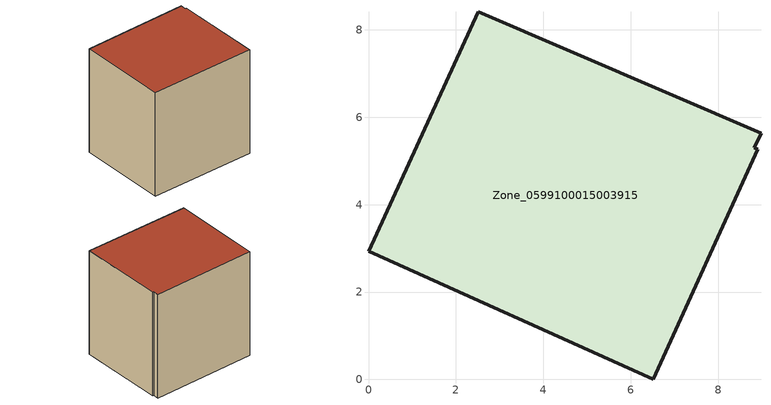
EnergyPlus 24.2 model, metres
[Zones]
Zone_0599100015003915
 floor ground (C_G): 8.9,5.27 6.52,0 0,2.93 2.51,8.42 8.98,5.63 8.83,5.3 z0.77
 wall outside (C_F): 0,2.93 6.52,0 8.9,5.27 8.83,5.3 8.98,5.63 2.51,8.42 0,2.93 z0.77:7.94
 roof outside (C_R): 6.52,0 8.9,5.27 8.83,5.3 8.98,5.63 2.51,8.42 0,2.93 z7.94
[BUILDING]
Pand.0599100015003915: North Axis=0; Terrain=City; Loads Convergence Tolerance Value=0.04; Temperature Convergence Tolerance Value=0.4; Solar Distribution=FullExterior; Maximum Number of Warmup Days=25; Minimum Number of Warmup Days=1
[Site:Location]
Rotterdam.The.Hague.AP_ZH_NLD Design_Conditions: Latitude=51.96; Longitude=4.45; Time Zone=1; Elevation=-4.5
[SITE:GROUNDTEMPERATURE:BUILDINGSURFACE]
18, 18, 18, 18, 18, 18, 18, 18, 18, 18, 18, 18
[MATERIAL] Thermal Absorptance=0.9; Solar Absorptance=0.7; Visible Absorptance=0.7
Name | Roughness | Thickness | Conductivity | Density | Specific Heat
G.TC.1965-1974 | MediumSmooth | 0.15 | 0.882353 | 540 | 1210
F.TC.1965-1974 | Rough | 0.3 | 0.697674 | 1920 | 840
R.TC.1965-1974 | MediumRough | 0.2 | 0.232558 | 1500 | 1000
[CONSTRUCTION]
C_G: G.TC.1965-1974
C_F: F.TC.1965-1974
C_R: R.TC.1965-1974
[ZONE]
Zone_0599100015003915: Type=1; Multiplier=1; Ceiling Height=Autocalculate; Volume=Autocalculate; Floor Area=autocalculate; Part of Total Floor Area=Yes
[ZONEINFILTRATION:DESIGNFLOWRATE]
Infil_Zone_0599100015003915: Zone or ZoneList or Space or SpaceList=Zone_0599100015003915; Schedule=AlwaysOn; Design Flow Rate Calculation Method=Flow/Area; Flow Rate per Floor Area=0.003; Constant Term Coefficient=1; Temperature Term Coefficient=0; Velocity Term Coefficient=0; Velocity Squared Term Coefficient=0
[HVACTEMPLATE:ZONE:IDEALLOADSAIRSYSTEM]
Zone_0599100015003915: Maximum Heating Supply Air Temperature=50; Minimum Cooling Supply Air Temperature=13; Maximum Heating Supply Air Humidity Ratio=0.0156; Minimum Cooling Supply Air Humidity Ratio=0.0077; Heating Limit=NoLimit; Cooling Limit=NoLimit; Dehumidification Control Type=ConstantSensibleHeatRatio; Cooling Sensible Heat Ratio=0.7; Dehumidification Setpoint=60; Humidification Control Type=None; Humidification Setpoint=30; Outdoor Air Method=None; Outdoor Air Flow Rate per Person=0.00944; Outdoor Air Flow Rate per Zone Floor Area=0; Outdoor Air Flow Rate per Zone=0; Demand Controlled Ventilation Type=None; Outdoor Air Economizer Type=NoEconomizer; Heat Recovery Type=None; Sensible Heat Recovery Effectiveness=0.7; Latent Heat Recovery Effectiveness=0.65
[ZONECONTROL:THERMOSTAT]
ThermostatControl_Zone_0599100015003915: Zone or ZoneList=Zone_0599100015003915; Control Type Schedule=DualSetpointControlType; Control 1=Thermostat_Zone_0599100015003915; Temperature Difference Between Cutout And Setpoint=0
[THERMOSTATSETPOINT:DUALSETPOINT]
Thermostat_Zone_0599100015003915: Heating Setpoint Temperature Schedule=HeatingSetpoint_Zone_0599100015003915; Cooling Setpoint Temperature Schedule=CoolingSetpoint_Zone_0599100015003915
[SCHEDULE:COMPACT]
HeatingSetpoint_Zone_0599100015003915: Through: 12/31, For: AllDays, Until: 24:00, 21
CoolingSetpoint_Zone_0599100015003915: Through: 12/31, For: AllDays, Until: 24:00, 24
DualSetpointControlType: Through: 12/31, For: AllDays, Until: 24:00, 4
AlwaysOn: Through: 12/31, For: AllDays, Until: 24:00, 1
